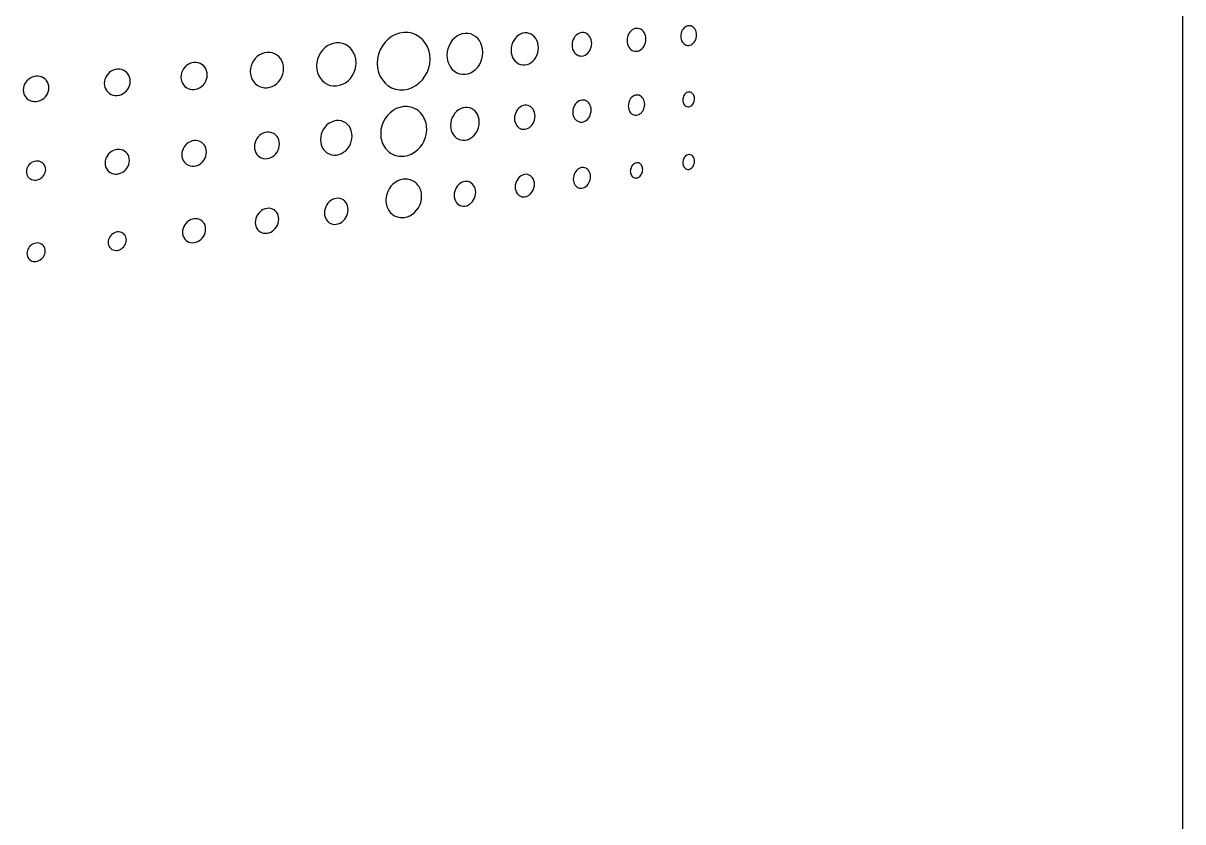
# Model space of a CAD drawing. Extents: x -49 to 275, y -8 to 142.
# Drawn here: x 82.4 to 83.226, y 55.509 to 56.078 of the extents above; entities that cross this region are included whole.
import ezdxf
from ezdxf.enums import TextEntityAlignment as Align

# ---------------------------------------------------------------- set-up
doc = ezdxf.new("R2010")
doc.units = 0
doc.header["$LTSCALE"] = 0.5
doc.header["$MEASUREMENT"] = 0
doc.layers.add('OBJECT', color=7, linetype='CONTINUOUS')
doc.layers.add('RISER', color=7, linetype='CONTINUOUS')
doc.styles.add('ARIAL', font='arial.ttf')

# ---------------------------------------------------------------- blocks, each defined once
blk = doc.blocks.new('*U45')
at = {"layer": 'RISER'}
blk.add_line((8.5715, -1.719), (8.5715, 1.719), dxfattribs=at)
at = {"layer": 'RISER', "color": 0}
for points in [[(8.18207, 1.20891), (8.18207, 1.20891), (8.18098, 1.20871), (8.17995, 1.20832), (8.17899, 1.20775), (8.17811, 1.20701), (8.17733, 1.20613), (8.17666, 1.20512), (8.17611, 1.204), (8.1757, 1.20279), (8.17545, 1.20151), (8.17536, 1.20017), (8.17536, 1.20017), (8.17545, 1.19885), (8.1757, 1.19761), (8.17611, 1.19646), (8.17666, 1.19543), (8.17733, 1.19453), (8.17811, 1.19378), (8.17899, 1.19319), (8.17995, 1.19277), (8.18098, 1.19255), (8.18207, 1.19254), (8.18207, 1.19254), (8.18315, 1.19274), (8.18417, 1.19314), (8.18513, 1.19372), (8.186, 1.19446), (8.18677, 1.19534), (8.18744, 1.19634), (8.18798, 1.19746), (8.18838, 1.19866), (8.18863, 1.19994), (8.18872, 1.20127), (8.18872, 1.20127), (8.18863, 1.20258), (8.18838, 1.20382), (8.18798, 1.20495), (8.18744, 1.20598), (8.18677, 1.20688), (8.186, 1.20763), (8.18513, 1.20823), (8.18417, 1.20865), (8.18315, 1.20888), (8.18207, 1.20891), (8.18207, 1.20891)], [(8.21927, 1.2108), (8.21927, 1.2108), (8.21835, 1.21064), (8.21749, 1.2103), (8.21668, 1.20981), (8.21594, 1.20918), (8.21528, 1.20842), (8.21472, 1.20756), (8.21426, 1.2066), (8.21392, 1.20555), (8.2137, 1.20445), (8.21363, 1.2033), (8.21363, 1.2033), (8.2137, 1.20216), (8.21392, 1.2011), (8.21426, 1.20011), (8.21472, 1.19923), (8.21528, 1.19846), (8.21594, 1.19781), (8.21668, 1.1973), (8.21749, 1.19694), (8.21835, 1.19674), (8.21927, 1.19673), (8.21927, 1.19673), (8.22018, 1.1969), (8.22104, 1.19724), (8.22185, 1.19773), (8.22258, 1.19837), (8.22324, 1.19913), (8.2238, 1.19999), (8.22425, 1.20095), (8.22459, 1.20199), (8.22481, 1.20308), (8.22488, 1.20423), (8.22488, 1.20423), (8.22481, 1.20536), (8.22459, 1.20642), (8.22425, 1.2074), (8.2238, 1.20828), (8.22324, 1.20906), (8.22258, 1.2097), (8.22185, 1.21022), (8.22104, 1.21058), (8.22018, 1.21078), (8.21927, 1.2108), (8.21927, 1.2108)], [(8.01622, 1.20598), (8.01622, 1.20598), (8.01315, 1.20548), (8.01024, 1.20449), (8.00752, 1.20304), (8.00504, 1.20118), (8.00283, 1.19896), (8.00093, 1.19641), (7.99938, 1.1936), (7.99823, 1.19055), (7.99751, 1.18733), (7.99726, 1.18396), (7.99726, 1.18396), (7.99751, 1.18064), (7.99823, 1.17753), (7.99938, 1.17468), (8.00093, 1.17211), (8.00283, 1.16988), (8.00504, 1.16802), (8.00752, 1.16656), (8.01024, 1.16556), (8.01315, 1.16504), (8.01622, 1.16505), (8.01622, 1.16505), (8.01925, 1.16559), (8.02213, 1.16662), (8.02481, 1.16809), (8.02726, 1.16996), (8.02943, 1.17219), (8.03129, 1.17472), (8.03281, 1.17752), (8.03394, 1.18053), (8.03464, 1.18372), (8.03488, 1.18703), (8.03488, 1.18703), (8.03464, 1.19031), (8.03394, 1.19339), (8.03281, 1.19622), (8.03129, 1.19877), (8.02943, 1.201), (8.02726, 1.20287), (8.02481, 1.20434), (8.02213, 1.20538), (8.01925, 1.20594), (8.01622, 1.20598), (8.01622, 1.20598)], [(8.05987, 1.20534), (8.05987, 1.20534), (8.05778, 1.20499), (8.0558, 1.20429), (8.05395, 1.20326), (8.05226, 1.20194), (8.05076, 1.20036), (8.04947, 1.19855), (8.04842, 1.19654), (8.04764, 1.19437), (8.04715, 1.19207), (8.04698, 1.18967), (8.04698, 1.18967), (8.04715, 1.1873), (8.04764, 1.18508), (8.04842, 1.18303), (8.04947, 1.1812), (8.05076, 1.1796), (8.05226, 1.17826), (8.05395, 1.17722), (8.0558, 1.1765), (8.05778, 1.17612), (8.05987, 1.17612), (8.05987, 1.17612), (8.06193, 1.17649), (8.06388, 1.17722), (8.06571, 1.17826), (8.06737, 1.17958), (8.06885, 1.18117), (8.07012, 1.18297), (8.07115, 1.18496), (8.07191, 1.18711), (8.07239, 1.18939), (8.07256, 1.19176), (8.07256, 1.19176), (8.07239, 1.1941), (8.07191, 1.1963), (8.07115, 1.19832), (8.07012, 1.20015), (8.06885, 1.20175), (8.06737, 1.20309), (8.06571, 1.20415), (8.06388, 1.20489), (8.06193, 1.2053), (8.05987, 1.20534), (8.05987, 1.20534)], [(8.10247, 1.20563), (8.10247, 1.20563), (8.10089, 1.20536), (8.09938, 1.20481), (8.09797, 1.20401), (8.09668, 1.20298), (8.09554, 1.20174), (8.09456, 1.20033), (8.09376, 1.19877), (8.09316, 1.19707), (8.09278, 1.19528), (8.09266, 1.19341), (8.09266, 1.19341), (8.09278, 1.19156), (8.09316, 1.18982), (8.09376, 1.18823), (8.09456, 1.18679), (8.09554, 1.18554), (8.09668, 1.1845), (8.09797, 1.18368), (8.09938, 1.18311), (8.10089, 1.18281), (8.10247, 1.1828), (8.10247, 1.1828), (8.10405, 1.18309), (8.10555, 1.18365), (8.10694, 1.18446), (8.10821, 1.18549), (8.10934, 1.18673), (8.11031, 1.18813), (8.1111, 1.18969), (8.11169, 1.19137), (8.11206, 1.19315), (8.11218, 1.19501), (8.11218, 1.19501), (8.11206, 1.19684), (8.11169, 1.19856), (8.1111, 1.20015), (8.11031, 1.20157), (8.10934, 1.20282), (8.10821, 1.20387), (8.10694, 1.2047), (8.10555, 1.20528), (8.10405, 1.2056), (8.10247, 1.20563), (8.10247, 1.20563)], [(8.14318, 1.20591), (8.14318, 1.20591), (8.14204, 1.20572), (8.14096, 1.20531), (8.13996, 1.20473), (8.13904, 1.20397), (8.13822, 1.20307), (8.13752, 1.20204), (8.13695, 1.20089), (8.13652, 1.19965), (8.13626, 1.19834), (8.13617, 1.19697), (8.13617, 1.19697), (8.13626, 1.19561), (8.13652, 1.19434), (8.13695, 1.19317), (8.13752, 1.19212), (8.13822, 1.19121), (8.13904, 1.19044), (8.13996, 1.18983), (8.14096, 1.18941), (8.14204, 1.18919), (8.14318, 1.18918), (8.14318, 1.18918), (8.14431, 1.18938), (8.14539, 1.18979), (8.14639, 1.19038), (8.1473, 1.19114), (8.14811, 1.19204), (8.1488, 1.19307), (8.14937, 1.19421), (8.14979, 1.19544), (8.15005, 1.19675), (8.15014, 1.19811), (8.15014, 1.19811), (8.15005, 1.19945), (8.14979, 1.20072), (8.14937, 1.20188), (8.1488, 1.20293), (8.14811, 1.20385), (8.1473, 1.20462), (8.14639, 1.20523), (8.14539, 1.20565), (8.14431, 1.20589), (8.14318, 1.20591), (8.14318, 1.20591)], [(7.91872, 1.19178), (7.91872, 1.19178), (7.91679, 1.19147), (7.91495, 1.19085), (7.91324, 1.18995), (7.91168, 1.1888), (7.91028, 1.18743), (7.90909, 1.18586), (7.90811, 1.18413), (7.90739, 1.18226), (7.90694, 1.18028), (7.90678, 1.17821), (7.90678, 1.17821), (7.90694, 1.17617), (7.90739, 1.17426), (7.90811, 1.1725), (7.90909, 1.17093), (7.91028, 1.16956), (7.91168, 1.16842), (7.91324, 1.16752), (7.91495, 1.16691), (7.91679, 1.16659), (7.91872, 1.1666), (7.91872, 1.1666), (7.92064, 1.16693), (7.92246, 1.16756), (7.92416, 1.16847), (7.9257, 1.16962), (7.92707, 1.17099), (7.92825, 1.17256), (7.9292, 1.17428), (7.92992, 1.17614), (7.93036, 1.17811), (7.93052, 1.18015), (7.93052, 1.18015), (7.93036, 1.18217), (7.92992, 1.18407), (7.9292, 1.18581), (7.92825, 1.18738), (7.92707, 1.18875), (7.9257, 1.18989), (7.92416, 1.19079), (7.92246, 1.19142), (7.92064, 1.19176), (7.91872, 1.19178), (7.91872, 1.19178)], [(7.96817, 1.19857), (7.96817, 1.19857), (7.96587, 1.1982), (7.96368, 1.19745), (7.96165, 1.19637), (7.95979, 1.19497), (7.95813, 1.1933), (7.95671, 1.1914), (7.95555, 1.18928), (7.95468, 1.187), (7.95414, 1.18458), (7.95396, 1.18206), (7.95396, 1.18206), (7.95414, 1.17957), (7.95468, 1.17723), (7.95555, 1.17509), (7.95671, 1.17317), (7.95813, 1.1715), (7.95979, 1.1701), (7.96165, 1.16901), (7.96368, 1.16826), (7.96587, 1.16787), (7.96817, 1.16788), (7.96817, 1.16788), (7.97044, 1.16828), (7.9726, 1.16905), (7.97461, 1.17016), (7.97645, 1.17156), (7.97808, 1.17323), (7.97947, 1.17513), (7.98061, 1.17723), (7.98145, 1.17949), (7.98198, 1.18188), (7.98217, 1.18436), (7.98217, 1.18436), (7.98198, 1.18682), (7.98145, 1.18913), (7.98061, 1.19125), (7.97947, 1.19316), (7.97808, 1.19484), (7.97645, 1.19624), (7.97461, 1.19734), (7.9726, 1.19812), (7.97044, 1.19854), (7.96817, 1.19857), (7.96817, 1.19857)], [(7.86673, 1.18463), (7.86673, 1.18463), (7.8652, 1.18438), (7.86375, 1.1839), (7.8624, 1.18321), (7.86116, 1.18232), (7.86006, 1.18126), (7.85912, 1.18006), (7.85835, 1.17872), (7.85778, 1.17728), (7.85742, 1.17576), (7.8573, 1.17417), (7.8573, 1.17417), (7.85742, 1.1726), (7.85778, 1.17113), (7.85835, 1.16978), (7.85912, 1.16857), (7.86006, 1.16752), (7.86116, 1.16664), (7.8624, 1.16595), (7.86375, 1.16548), (7.8652, 1.16524), (7.86673, 1.16524), (7.86673, 1.16524), (7.86824, 1.1655), (7.86968, 1.16599), (7.87102, 1.16669), (7.87225, 1.16758), (7.87333, 1.16863), (7.87426, 1.16984), (7.87502, 1.17117), (7.87559, 1.1726), (7.87594, 1.17412), (7.87606, 1.1757), (7.87606, 1.1757), (7.87594, 1.17725), (7.87559, 1.17871), (7.87502, 1.18005), (7.87426, 1.18126), (7.87333, 1.18231), (7.87225, 1.18319), (7.87102, 1.18388), (7.86968, 1.18436), (7.86824, 1.18462), (7.86673, 1.18463), (7.86673, 1.18463)], [(7.75408, 1.17471), (7.75408, 1.17471), (7.75259, 1.17447), (7.75117, 1.17402), (7.74985, 1.17337), (7.74864, 1.17254), (7.74757, 1.17155), (7.74665, 1.17043), (7.7459, 1.16919), (7.74534, 1.16785), (7.74499, 1.16643), (7.74487, 1.16496), (7.74487, 1.16496), (7.74499, 1.16351), (7.74534, 1.16215), (7.7459, 1.16091), (7.74665, 1.15979), (7.74757, 1.15882), (7.74864, 1.15801), (7.74985, 1.15737), (7.75117, 1.15694), (7.75259, 1.15672), (7.75408, 1.15673), (7.75408, 1.15673), (7.75557, 1.15697), (7.75698, 1.15743), (7.75829, 1.15808), (7.7595, 1.15891), (7.76056, 1.1599), (7.76148, 1.16102), (7.76222, 1.16226), (7.76278, 1.16359), (7.76313, 1.165), (7.76325, 1.16646), (7.76325, 1.16646), (7.76313, 1.16791), (7.76278, 1.16926), (7.76222, 1.17051), (7.76148, 1.17162), (7.76056, 1.1726), (7.7595, 1.17341), (7.75829, 1.17404), (7.75698, 1.17448), (7.75557, 1.17471), (7.75408, 1.17471), (7.75408, 1.17471)], [(7.81193, 1.17979), (7.81193, 1.17979), (7.81043, 1.17955), (7.80899, 1.17908), (7.80766, 1.1784), (7.80644, 1.17755), (7.80535, 1.17652), (7.80442, 1.17536), (7.80367, 1.17407), (7.8031, 1.17268), (7.80275, 1.17122), (7.80263, 1.16969), (7.80263, 1.16969), (7.80275, 1.16818), (7.8031, 1.16677), (7.80367, 1.16547), (7.80442, 1.16431), (7.80535, 1.16329), (7.80644, 1.16245), (7.80766, 1.1618), (7.80899, 1.16134), (7.81043, 1.16111), (7.81193, 1.16112), (7.81193, 1.16112), (7.81344, 1.16137), (7.81486, 1.16184), (7.81619, 1.16252), (7.8174, 1.16337), (7.81848, 1.1644), (7.8194, 1.16556), (7.82015, 1.16684), (7.82071, 1.16822), (7.82106, 1.16968), (7.82118, 1.1712), (7.82118, 1.1712), (7.82106, 1.1727), (7.82071, 1.17411), (7.82015, 1.1754), (7.8194, 1.17656), (7.81848, 1.17757), (7.8174, 1.17842), (7.81619, 1.17908), (7.81486, 1.17954), (7.81344, 1.17978), (7.81193, 1.17979), (7.81193, 1.17979)], [(8.14318, 1.15777), (8.14318, 1.15777), (8.14212, 1.15756), (8.14111, 1.15715), (8.14016, 1.15657), (8.1393, 1.15584), (8.13854, 1.15497), (8.13788, 1.15399), (8.13735, 1.1529), (8.13695, 1.15173), (8.1367, 1.15049), (8.13661, 1.1492), (8.13661, 1.1492), (8.1367, 1.14794), (8.13695, 1.14676), (8.13735, 1.14567), (8.13788, 1.1447), (8.13854, 1.14386), (8.1393, 1.14316), (8.14016, 1.14262), (8.14111, 1.14225), (8.14212, 1.14206), (8.14318, 1.14208), (8.14318, 1.14208), (8.14424, 1.1423), (8.14525, 1.14271), (8.14619, 1.14329), (8.14704, 1.14402), (8.14781, 1.14489), (8.14846, 1.14588), (8.14899, 1.14696), (8.14939, 1.14813), (8.14964, 1.14937), (8.14972, 1.15065), (8.14972, 1.15065), (8.14964, 1.15191), (8.14939, 1.15309), (8.14899, 1.15417), (8.14846, 1.15513), (8.14781, 1.15598), (8.14704, 1.15668), (8.14619, 1.15722), (8.14525, 1.1576), (8.14424, 1.15779), (8.14318, 1.15777), (8.14318, 1.15777)], [(8.18207, 1.16136), (8.18207, 1.16136), (8.18112, 1.16117), (8.18021, 1.1608), (8.17937, 1.16027), (8.1786, 1.1596), (8.17791, 1.15881), (8.17732, 1.1579), (8.17684, 1.15691), (8.17649, 1.15584), (8.17626, 1.1547), (8.17619, 1.15353), (8.17619, 1.15353), (8.17626, 1.15237), (8.17649, 1.15128), (8.17684, 1.15029), (8.17732, 1.1494), (8.17791, 1.14862), (8.1786, 1.14798), (8.17937, 1.14748), (8.18021, 1.14713), (8.18112, 1.14696), (8.18207, 1.14697), (8.18207, 1.14697), (8.18303, 1.14717), (8.18393, 1.14755), (8.18477, 1.14808), (8.18554, 1.14875), (8.18622, 1.14954), (8.1868, 1.15044), (8.18728, 1.15144), (8.18764, 1.15251), (8.18786, 1.15364), (8.18794, 1.15481), (8.18794, 1.15481), (8.18786, 1.15596), (8.18764, 1.15704), (8.18728, 1.15803), (8.1868, 1.15892), (8.18622, 1.1597), (8.18554, 1.16034), (8.18477, 1.16085), (8.18393, 1.16119), (8.18303, 1.16137), (8.18207, 1.16136), (8.18207, 1.16136)], [(8.21927, 1.15295), (8.21927, 1.15295), (8.21995, 1.15309), (8.2206, 1.15337), (8.2212, 1.15375), (8.22175, 1.15424), (8.22224, 1.15482), (8.22266, 1.15548), (8.22301, 1.15621), (8.22326, 1.15699), (8.22342, 1.15782), (8.22348, 1.15868), (8.22348, 1.15868), (8.22342, 1.15954), (8.22326, 1.16033), (8.22301, 1.16106), (8.22266, 1.16171), (8.22224, 1.16228), (8.22175, 1.16276), (8.2212, 1.16312), (8.2206, 1.16338), (8.21995, 1.16351), (8.21927, 1.1635), (8.21927, 1.1635), (8.21858, 1.16336), (8.21793, 1.16309), (8.21733, 1.16271), (8.21677, 1.16222), (8.21628, 1.16164), (8.21586, 1.16098), (8.21552, 1.16025), (8.21526, 1.15946), (8.2151, 1.15863), (8.21505, 1.15777), (8.21505, 1.15777), (8.2151, 1.15692), (8.21526, 1.15612), (8.21552, 1.15539), (8.21586, 1.15474), (8.21628, 1.15417), (8.21677, 1.15369), (8.21733, 1.15332), (8.21793, 1.15307), (8.21858, 1.15294), (8.21927, 1.15295), (8.21927, 1.15295)], [(8.01598, 1.15309), (8.01598, 1.15309), (8.01335, 1.15259), (8.01085, 1.15166), (8.00851, 1.15036), (8.00638, 1.14871), (8.00448, 1.14675), (8.00285, 1.14454), (8.00153, 1.1421), (8.00054, 1.13948), (7.99992, 1.13672), (7.99971, 1.13385), (7.99971, 1.13385), (7.99976, 1.13238), (7.99993, 1.13094), (8.00021, 1.12953), (8.0006, 1.12817), (8.00109, 1.12686), (8.00169, 1.12561), (8.00238, 1.12442), (8.00317, 1.12331), (8.00405, 1.12227), (8.00502, 1.12132), (8.00502, 1.12132), (8.00585, 1.12064), (8.00672, 1.12002), (8.00762, 1.11947), (8.00855, 1.11899), (8.00951, 1.11859), (8.0105, 1.11825), (8.01152, 1.11799), (8.01255, 1.11781), (8.01361, 1.11769), (8.01468, 1.11766), (8.01468, 1.11766), (8.01485, 1.11766), (8.01503, 1.11766), (8.01521, 1.11766), (8.01538, 1.11767), (8.01556, 1.11768), (8.01574, 1.11769), (8.01592, 1.1177), (8.0161, 1.11772), (8.01628, 1.11773), (8.01646, 1.11775), (8.01646, 1.11775), (8.01906, 1.11828), (8.02153, 1.11923), (8.02384, 1.12055), (8.02594, 1.1222), (8.02782, 1.12415), (8.02943, 1.12636), (8.03074, 1.12879), (8.03172, 1.13139), (8.03233, 1.13413), (8.03254, 1.13696), (8.03254, 1.13696), (8.03248, 1.13842), (8.03231, 1.13986), (8.03203, 1.14125), (8.03165, 1.14261), (8.03116, 1.14391), (8.03057, 1.14516), (8.02989, 1.14634), (8.02911, 1.14746), (8.02824, 1.14849), (8.02727, 1.14945), (8.02727, 1.14945), (8.02632, 1.15024), (8.02532, 1.15093), (8.02427, 1.15154), (8.02318, 1.15205), (8.02205, 1.15247), (8.02089, 1.15279), (8.0197, 1.15301), (8.01848, 1.15314), (8.01724, 1.15316), (8.01598, 1.15309), (8.01598, 1.15309)], [(8.05982, 1.15253), (8.05982, 1.15253), (8.05816, 1.15221), (8.05658, 1.1516), (8.0551, 1.15073), (8.05375, 1.14964), (8.05255, 1.14834), (8.05152, 1.14686), (8.05069, 1.14524), (8.05006, 1.14348), (8.04967, 1.14163), (8.04953, 1.13971), (8.04953, 1.13971), (8.04967, 1.13782), (8.05006, 1.13606), (8.05069, 1.13444), (8.05152, 1.133), (8.05255, 1.13175), (8.05375, 1.13072), (8.0551, 1.12992), (8.05658, 1.12937), (8.05816, 1.12911), (8.05982, 1.12916), (8.05982, 1.12916), (8.06148, 1.1295), (8.06305, 1.13012), (8.06451, 1.13099), (8.06584, 1.13209), (8.06703, 1.13338), (8.06805, 1.13486), (8.06887, 1.13648), (8.06949, 1.13821), (8.06987, 1.14005), (8.07001, 1.14195), (8.07001, 1.14195), (8.06987, 1.14382), (8.06949, 1.14557), (8.06887, 1.14717), (8.06805, 1.14861), (8.06703, 1.14986), (8.06584, 1.15091), (8.06451, 1.15171), (8.06305, 1.15227), (8.06148, 1.15255), (8.05982, 1.15253), (8.05982, 1.15253)], [(8.10247, 1.15405), (8.10247, 1.15405), (8.10128, 1.15382), (8.10015, 1.15338), (8.0991, 1.15274), (8.09814, 1.15195), (8.09728, 1.151), (8.09655, 1.14992), (8.09595, 1.14873), (8.0955, 1.14745), (8.09522, 1.1461), (8.09513, 1.14469), (8.09513, 1.14469), (8.09522, 1.14331), (8.0955, 1.14202), (8.09595, 1.14083), (8.09655, 1.13977), (8.09728, 1.13886), (8.09814, 1.13809), (8.0991, 1.1375), (8.10015, 1.1371), (8.10128, 1.13691), (8.10247, 1.13693), (8.10247, 1.13693), (8.10366, 1.13717), (8.10479, 1.13763), (8.10583, 1.13826), (8.10679, 1.13906), (8.10764, 1.14001), (8.10836, 1.14109), (8.10896, 1.14228), (8.1094, 1.14355), (8.10967, 1.1449), (8.10977, 1.14629), (8.10977, 1.14629), (8.10967, 1.14766), (8.1094, 1.14894), (8.10896, 1.15012), (8.10836, 1.15118), (8.10764, 1.15209), (8.10679, 1.15286), (8.10583, 1.15345), (8.10479, 1.15386), (8.10366, 1.15406), (8.10247, 1.15405), (8.10247, 1.15405)], [(7.96812, 1.14312), (7.96812, 1.14312), (7.96629, 1.14277), (7.96454, 1.14212), (7.96292, 1.1412), (7.96143, 1.14005), (7.96011, 1.13868), (7.95897, 1.13712), (7.95805, 1.13541), (7.95736, 1.13357), (7.95693, 1.13162), (7.95678, 1.1296), (7.95678, 1.1296), (7.95693, 1.12762), (7.95736, 1.12577), (7.95805, 1.12407), (7.95897, 1.12256), (7.96011, 1.12125), (7.96143, 1.12017), (7.96292, 1.11934), (7.96454, 1.11878), (7.96629, 1.11851), (7.96812, 1.11856), (7.96812, 1.11856), (7.96995, 1.11893), (7.97167, 1.1196), (7.97329, 1.12052), (7.97476, 1.12169), (7.97606, 1.12306), (7.97718, 1.12461), (7.9781, 1.12631), (7.97877, 1.12814), (7.9792, 1.13007), (7.97935, 1.13206), (7.97935, 1.13206), (7.9792, 1.13402), (7.97877, 1.13586), (7.9781, 1.13754), (7.97718, 1.13905), (7.97606, 1.14035), (7.97476, 1.14144), (7.97329, 1.14228), (7.97167, 1.14286), (7.96995, 1.14314), (7.96812, 1.14312), (7.96812, 1.14312)], [(7.91869, 1.1349), (7.91869, 1.1349), (7.91724, 1.13462), (7.91587, 1.13412), (7.91459, 1.13341), (7.91341, 1.13252), (7.91237, 1.13146), (7.91148, 1.13026), (7.91075, 1.12894), (7.91021, 1.12753), (7.90987, 1.12603), (7.90975, 1.12448), (7.90975, 1.12448), (7.90987, 1.12295), (7.91021, 1.12153), (7.91075, 1.12023), (7.91148, 1.11907), (7.91237, 1.11806), (7.91341, 1.11723), (7.91459, 1.1166), (7.91587, 1.11617), (7.91724, 1.11597), (7.91869, 1.11601), (7.91869, 1.11601), (7.92013, 1.1163), (7.9215, 1.11681), (7.92277, 1.11752), (7.92393, 1.11842), (7.92496, 1.11948), (7.92585, 1.12068), (7.92657, 1.12199), (7.9271, 1.1234), (7.92744, 1.12489), (7.92755, 1.12643), (7.92755, 1.12643), (7.92744, 1.12794), (7.9271, 1.12935), (7.92657, 1.13064), (7.92585, 1.13179), (7.92496, 1.1328), (7.92393, 1.13363), (7.92277, 1.13427), (7.9215, 1.13471), (7.92013, 1.13493), (7.91869, 1.1349), (7.91869, 1.1349)], [(7.86672, 1.12887), (7.86672, 1.12887), (7.86529, 1.1286), (7.86393, 1.12811), (7.86267, 1.12743), (7.86151, 1.12656), (7.86048, 1.12554), (7.8596, 1.12439), (7.85888, 1.12312), (7.85835, 1.12175), (7.85801, 1.12031), (7.8579, 1.11882), (7.8579, 1.11882), (7.85801, 1.11735), (7.85835, 1.11599), (7.85888, 1.11474), (7.8596, 1.11363), (7.86048, 1.11267), (7.86151, 1.11187), (7.86267, 1.11126), (7.86393, 1.11085), (7.86529, 1.11065), (7.86672, 1.11069), (7.86672, 1.11069), (7.86814, 1.11097), (7.86949, 1.11147), (7.87075, 1.11216), (7.8719, 1.11303), (7.87292, 1.11405), (7.87379, 1.1152), (7.8745, 1.11647), (7.87503, 1.11782), (7.87537, 1.11925), (7.87548, 1.12073), (7.87548, 1.12073), (7.87537, 1.12219), (7.87503, 1.12356), (7.8745, 1.1248), (7.87379, 1.12591), (7.87292, 1.12688), (7.8719, 1.12767), (7.87075, 1.12829), (7.86949, 1.12871), (7.86814, 1.12891), (7.86672, 1.12887), (7.86672, 1.12887)], [(7.81192, 1.12256), (7.81192, 1.12256), (7.81051, 1.12229), (7.80917, 1.12182), (7.80792, 1.12115), (7.80678, 1.12032), (7.80576, 1.11933), (7.80489, 1.11821), (7.80418, 1.11699), (7.80365, 1.11567), (7.80332, 1.11429), (7.8032, 1.11285), (7.8032, 1.11285), (7.80332, 1.11144), (7.80365, 1.11013), (7.80418, 1.10893), (7.80489, 1.10786), (7.80576, 1.10694), (7.80678, 1.10618), (7.80792, 1.10559), (7.80917, 1.1052), (7.81051, 1.10502), (7.81192, 1.10506), (7.81192, 1.10506), (7.81333, 1.10533), (7.81467, 1.10581), (7.81591, 1.10648), (7.81705, 1.10731), (7.81806, 1.1083), (7.81892, 1.10941), (7.81963, 1.11063), (7.82015, 1.11195), (7.82048, 1.11333), (7.82059, 1.11475), (7.82059, 1.11475), (7.82048, 1.11616), (7.82015, 1.11747), (7.81963, 1.11866), (7.81892, 1.11973), (7.81806, 1.12066), (7.81705, 1.12142), (7.81591, 1.12201), (7.81467, 1.12241), (7.81333, 1.1226), (7.81192, 1.12256), (7.81192, 1.12256)], [(8.21927, 1.11894), (8.21927, 1.11894), (8.21859, 1.1188), (8.21794, 1.11853), (8.21733, 1.11814), (8.21678, 1.11765), (8.21628, 1.11707), (8.21586, 1.11641), (8.21552, 1.11568), (8.21526, 1.1149), (8.2151, 1.11407), (8.21505, 1.11321), (8.21505, 1.11321), (8.2151, 1.11236), (8.21526, 1.11156), (8.21552, 1.11083), (8.21586, 1.11018), (8.21628, 1.10961), (8.21678, 1.10913), (8.21733, 1.10877), (8.21794, 1.10851), (8.21859, 1.10838), (8.21927, 1.10839), (8.21927, 1.10839), (8.21995, 1.10853), (8.2206, 1.10881), (8.2212, 1.10919), (8.22175, 1.10968), (8.22224, 1.11026), (8.22267, 1.11093), (8.22301, 1.11165), (8.22326, 1.11244), (8.22342, 1.11326), (8.22348, 1.11412), (8.22348, 1.11412), (8.22342, 1.11497), (8.22326, 1.11577), (8.22301, 1.1165), (8.22267, 1.11715), (8.22224, 1.11772), (8.22175, 1.11819), (8.2212, 1.11856), (8.2206, 1.11882), (8.21995, 1.11895), (8.21927, 1.11894), (8.21927, 1.11894)], [(7.75407, 1.11424), (7.75407, 1.11424), (7.75295, 1.11403), (7.75189, 1.11367), (7.7509, 1.11315), (7.75, 1.1125), (7.74919, 1.11174), (7.7485, 1.11088), (7.74794, 1.10993), (7.74752, 1.10892), (7.74726, 1.10785), (7.74717, 1.10674), (7.74717, 1.10674), (7.74726, 1.10565), (7.74752, 1.10464), (7.74794, 1.10372), (7.7485, 1.1029), (7.74919, 1.10219), (7.75, 1.1016), (7.7509, 1.10115), (7.75189, 1.10085), (7.75295, 1.10072), (7.75407, 1.10076), (7.75407, 1.10076), (7.75519, 1.10097), (7.75625, 1.10134), (7.75723, 1.10186), (7.75813, 1.1025), (7.75893, 1.10326), (7.75962, 1.10412), (7.76018, 1.10507), (7.76059, 1.10608), (7.76085, 1.10714), (7.76094, 1.10824), (7.76094, 1.10824), (7.76085, 1.10933), (7.76059, 1.11033), (7.76018, 1.11126), (7.75962, 1.11208), (7.75893, 1.11279), (7.75813, 1.11338), (7.75723, 1.11383), (7.75625, 1.11413), (7.75519, 1.11427), (7.75407, 1.11424), (7.75407, 1.11424)], [(8.14318, 1.10967), (8.14318, 1.10967), (8.14218, 1.10944), (8.14124, 1.10904), (8.14035, 1.10847), (8.13955, 1.10776), (8.13883, 1.10693), (8.13821, 1.10599), (8.13772, 1.10496), (8.13734, 1.10385), (8.13711, 1.10269), (8.13703, 1.10148), (8.13703, 1.10148), (8.13711, 1.1003), (8.13734, 1.09919), (8.13772, 1.09819), (8.13821, 1.09729), (8.13883, 1.09652), (8.13955, 1.09588), (8.14035, 1.09539), (8.14124, 1.09507), (8.14218, 1.09492), (8.14318, 1.09497), (8.14318, 1.09497), (8.14418, 1.0952), (8.14512, 1.0956), (8.146, 1.09617), (8.14681, 1.09688), (8.14752, 1.09771), (8.14814, 1.09866), (8.14864, 1.09969), (8.14901, 1.10079), (8.14924, 1.10196), (8.14932, 1.10316), (8.14932, 1.10316), (8.14924, 1.10434), (8.14901, 1.10543), (8.14864, 1.10643), (8.14814, 1.10733), (8.14752, 1.1081), (8.14681, 1.10874), (8.146, 1.10923), (8.14512, 1.10955), (8.14418, 1.10971), (8.14318, 1.10967), (8.14318, 1.10967)], [(8.18207, 1.11301), (8.18207, 1.11301), (8.18136, 1.11284), (8.18068, 1.11255), (8.18005, 1.11213), (8.17947, 1.11162), (8.17895, 1.11101), (8.17851, 1.11032), (8.17815, 1.10956), (8.17788, 1.10875), (8.17771, 1.1079), (8.17766, 1.10701), (8.17766, 1.10701), (8.17771, 1.10614), (8.17788, 1.10534), (8.17815, 1.1046), (8.17851, 1.10394), (8.17895, 1.10337), (8.17947, 1.1029), (8.18005, 1.10254), (8.18068, 1.1023), (8.18136, 1.10219), (8.18207, 1.10222), (8.18207, 1.10222), (8.18279, 1.10239), (8.18346, 1.10269), (8.1841, 1.1031), (8.18467, 1.10362), (8.18519, 1.10423), (8.18563, 1.10492), (8.18598, 1.10568), (8.18625, 1.10649), (8.18642, 1.10734), (8.18648, 1.10822), (8.18648, 1.10822), (8.18642, 1.10909), (8.18625, 1.10989), (8.18598, 1.11063), (8.18563, 1.11128), (8.18519, 1.11185), (8.18467, 1.11232), (8.1841, 1.11268), (8.18346, 1.11292), (8.18279, 1.11304), (8.18207, 1.11301), (8.18207, 1.11301)], [(8.01582, 1.10136), (8.01582, 1.10136), (8.01381, 1.10092), (8.01189, 1.10016), (8.01011, 1.09911), (8.00848, 1.09781), (8.00703, 1.09629), (8.00578, 1.09457), (8.00477, 1.09269), (8.00401, 1.09068), (8.00354, 1.08856), (8.00338, 1.08638), (8.00338, 1.08638), (8.00342, 1.08524), (8.00356, 1.08413), (8.00378, 1.08304), (8.00408, 1.08199), (8.00447, 1.08098), (8.00494, 1.08002), (8.00548, 1.07911), (8.0061, 1.07825), (8.00679, 1.07746), (8.00754, 1.07673), (8.00754, 1.07673), (8.00818, 1.07622), (8.00884, 1.07576), (8.00952, 1.07535), (8.01023, 1.075), (8.01097, 1.0747), (8.01172, 1.07445), (8.01249, 1.07426), (8.01328, 1.07412), (8.01408, 1.07404), (8.01489, 1.07401), (8.01489, 1.07401), (8.01506, 1.07401), (8.01523, 1.07401), (8.0154, 1.07402), (8.01557, 1.07402), (8.01574, 1.07403), (8.01591, 1.07404), (8.01608, 1.07406), (8.01625, 1.07408), (8.01642, 1.0741), (8.01659, 1.07412), (8.01659, 1.07412), (8.01861, 1.07457), (8.02052, 1.07534), (8.0223, 1.07638), (8.02392, 1.07767), (8.02535, 1.07919), (8.02657, 1.08089), (8.02756, 1.08277), (8.0283, 1.08477), (8.02876, 1.08689), (8.02892, 1.08908), (8.02892, 1.08908), (8.02887, 1.09021), (8.02874, 1.09132), (8.02852, 1.0924), (8.02822, 1.09344), (8.02784, 1.09445), (8.02737, 1.09541), (8.02684, 1.09632), (8.02623, 1.09717), (8.02554, 1.09797), (8.02479, 1.09869), (8.02479, 1.09869), (8.02404, 1.0993), (8.02324, 1.09983), (8.0224, 1.1003), (8.02153, 1.10068), (8.02064, 1.10099), (8.01971, 1.10122), (8.01877, 1.10138), (8.0178, 1.10145), (8.01682, 1.10144), (8.01582, 1.10136), (8.01582, 1.10136)], [(8.0598, 1.09972), (8.0598, 1.09972), (8.05855, 1.09944), (8.05737, 1.09896), (8.05626, 1.09828), (8.05525, 1.09743), (8.05435, 1.09643), (8.05358, 1.0953), (8.05295, 1.09406), (8.05249, 1.09274), (8.05219, 1.09135), (8.05209, 1.0899), (8.05209, 1.0899), (8.05219, 1.08849), (8.05249, 1.08718), (8.05295, 1.08598), (8.05358, 1.08491), (8.05435, 1.084), (8.05525, 1.08324), (8.05626, 1.08267), (8.05737, 1.08229), (8.05855, 1.08212), (8.0598, 1.08218), (8.0598, 1.08218), (8.06104, 1.08247), (8.06222, 1.08297), (8.06331, 1.08365), (8.06431, 1.0845), (8.0652, 1.0855), (8.06597, 1.08663), (8.06659, 1.08786), (8.06705, 1.08918), (8.06734, 1.09057), (8.06744, 1.092), (8.06744, 1.092), (8.06734, 1.0934), (8.06705, 1.09471), (8.06659, 1.0959), (8.06597, 1.09696), (8.0652, 1.09788), (8.06431, 1.09863), (8.06331, 1.09921), (8.06222, 1.0996), (8.06104, 1.09977), (8.0598, 1.09972), (8.0598, 1.09972)], [(8.10248, 1.1048), (8.10248, 1.1048), (8.10137, 1.10455), (8.10031, 1.1041), (8.09932, 1.10348), (8.09842, 1.10271), (8.09762, 1.1018), (8.09693, 1.10077), (8.09636, 1.09964), (8.09595, 1.09842), (8.09568, 1.09715), (8.09559, 1.09583), (8.09559, 1.09583), (8.09568, 1.09453), (8.09595, 1.09333), (8.09636, 1.09224), (8.09693, 1.09126), (8.09762, 1.09042), (8.09842, 1.08973), (8.09932, 1.0892), (8.10031, 1.08885), (8.10137, 1.08869), (8.10248, 1.08874), (8.10248, 1.08874), (8.10359, 1.089), (8.10464, 1.08945), (8.10563, 1.09008), (8.10652, 1.09085), (8.10732, 1.09176), (8.10801, 1.09279), (8.10856, 1.09392), (8.10898, 1.09512), (8.10924, 1.09639), (8.10933, 1.0977), (8.10933, 1.0977), (8.10924, 1.09899), (8.10898, 1.10018), (8.10856, 1.10128), (8.10801, 1.10225), (8.10732, 1.10309), (8.10652, 1.10379), (8.10563, 1.10432), (8.10464, 1.10468), (8.10359, 1.10484), (8.10248, 1.1048), (8.10248, 1.1048)], [(7.96809, 1.08766), (7.96809, 1.08766), (7.96672, 1.08736), (7.96541, 1.08684), (7.96419, 1.08612), (7.96308, 1.08522), (7.96209, 1.08417), (7.96124, 1.08298), (7.96055, 1.08168), (7.96003, 1.08028), (7.95971, 1.07882), (7.95959, 1.0773), (7.95959, 1.0773), (7.95971, 1.07581), (7.96003, 1.07444), (7.96055, 1.07318), (7.96124, 1.07206), (7.96209, 1.07111), (7.96308, 1.07032), (7.96419, 1.06972), (7.96541, 1.06934), (7.96672, 1.06917), (7.96809, 1.06924), (7.96809, 1.06924), (7.96946, 1.06956), (7.97076, 1.07009), (7.97197, 1.07081), (7.97308, 1.07171), (7.97406, 1.07277), (7.9749, 1.07396), (7.97559, 1.07526), (7.9761, 1.07664), (7.97641, 1.0781), (7.97652, 1.07961), (7.97652, 1.07961), (7.97641, 1.08108), (7.9761, 1.08244), (7.97559, 1.08369), (7.9749, 1.0848), (7.97406, 1.08576), (7.97308, 1.08655), (7.97197, 1.08715), (7.97076, 1.08754), (7.96946, 1.08772), (7.96809, 1.08766), (7.96809, 1.08766)], [(7.91868, 1.08058), (7.91868, 1.08058), (7.91732, 1.08028), (7.91603, 1.07977), (7.91483, 1.07908), (7.91373, 1.07821), (7.91276, 1.07719), (7.91192, 1.07604), (7.91124, 1.07479), (7.91073, 1.07345), (7.91041, 1.07203), (7.9103, 1.07058), (7.9103, 1.07058), (7.91041, 1.06915), (7.91073, 1.06783), (7.91124, 1.06663), (7.91192, 1.06556), (7.91276, 1.06464), (7.91373, 1.06389), (7.91483, 1.06332), (7.91603, 1.06295), (7.91732, 1.0628), (7.91868, 1.06287), (7.91868, 1.06287), (7.92003, 1.06317), (7.92131, 1.06368), (7.9225, 1.06439), (7.92359, 1.06526), (7.92456, 1.06627), (7.92539, 1.06742), (7.92607, 1.06867), (7.92657, 1.07), (7.92689, 1.07141), (7.927, 1.07285), (7.927, 1.07285), (7.92689, 1.07427), (7.92657, 1.07559), (7.92607, 1.07679), (7.92539, 1.07785), (7.92456, 1.07877), (7.92359, 1.07953), (7.9225, 1.0801), (7.92131, 1.08048), (7.92003, 1.08064), (7.91868, 1.08058), (7.91868, 1.08058)], [(7.86671, 1.07316), (7.86671, 1.07316), (7.86537, 1.07287), (7.8641, 1.07237), (7.86291, 1.07169), (7.86183, 1.07086), (7.86087, 1.06987), (7.86004, 1.06877), (7.85937, 1.06756), (7.85887, 1.06626), (7.85855, 1.06491), (7.85844, 1.0635), (7.85844, 1.0635), (7.85855, 1.06214), (7.85887, 1.06087), (7.85937, 1.05971), (7.86004, 1.05869), (7.86087, 1.0578), (7.86183, 1.05708), (7.86291, 1.05654), (7.8641, 1.05619), (7.86537, 1.05604), (7.86671, 1.05612), (7.86671, 1.05612), (7.86804, 1.05641), (7.86931, 1.05691), (7.87049, 1.05759), (7.87156, 1.05843), (7.87252, 1.05941), (7.87334, 1.06051), (7.87401, 1.06172), (7.87451, 1.06301), (7.87482, 1.06436), (7.87493, 1.06575), (7.87493, 1.06575), (7.87482, 1.06712), (7.87451, 1.06839), (7.87401, 1.06954), (7.87334, 1.07056), (7.87252, 1.07145), (7.87156, 1.07217), (7.87049, 1.07271), (7.86931, 1.07307), (7.86804, 1.07322), (7.86671, 1.07316), (7.86671, 1.07316)], [(7.81191, 1.06373), (7.81191, 1.06373), (7.81085, 1.0635), (7.80985, 1.06312), (7.80891, 1.06259), (7.80805, 1.06194), (7.80729, 1.06118), (7.80663, 1.06033), (7.8061, 1.05939), (7.80571, 1.0584), (7.80546, 1.05735), (7.80537, 1.05627), (7.80537, 1.05627), (7.80546, 1.05522), (7.80571, 1.05424), (7.8061, 1.05335), (7.80663, 1.05257), (7.80729, 1.05189), (7.80805, 1.05134), (7.80891, 1.05092), (7.80985, 1.05065), (7.81085, 1.05054), (7.81191, 1.0506), (7.81191, 1.0506), (7.81297, 1.05084), (7.81397, 1.05122), (7.81491, 1.05175), (7.81576, 1.0524), (7.81652, 1.05316), (7.81717, 1.05401), (7.8177, 1.05494), (7.8181, 1.05594), (7.81834, 1.05698), (7.81843, 1.05805), (7.81843, 1.05805), (7.81834, 1.0591), (7.8181, 1.06008), (7.8177, 1.06097), (7.81717, 1.06175), (7.81652, 1.06243), (7.81576, 1.06298), (7.81491, 1.0634), (7.81397, 1.06367), (7.81297, 1.06379), (7.81191, 1.06373), (7.81191, 1.06373)], [(7.75407, 1.05584), (7.75407, 1.05584), (7.75301, 1.05561), (7.752, 1.05523), (7.75106, 1.0547), (7.75021, 1.05405), (7.74944, 1.05329), (7.74879, 1.05244), (7.74826, 1.05151), (7.74786, 1.05051), (7.74761, 1.04946), (7.74753, 1.04838), (7.74753, 1.04838), (7.74761, 1.04733), (7.74786, 1.04635), (7.74826, 1.04546), (7.74879, 1.04468), (7.74944, 1.044), (7.75021, 1.04345), (7.75106, 1.04303), (7.752, 1.04276), (7.75301, 1.04265), (7.75407, 1.04272), (7.75407, 1.04272), (7.75513, 1.04295), (7.75613, 1.04333), (7.75706, 1.04386), (7.75792, 1.04451), (7.75868, 1.04527), (7.75933, 1.04612), (7.75986, 1.04705), (7.76025, 1.04805), (7.7605, 1.04909), (7.76058, 1.05016), (7.76058, 1.05016), (7.7605, 1.05121), (7.76025, 1.05219), (7.75986, 1.05308), (7.75933, 1.05387), (7.75868, 1.05454), (7.75792, 1.05509), (7.75706, 1.05551), (7.75613, 1.05578), (7.75513, 1.0559), (7.75407, 1.05584), (7.75407, 1.05584)]]:
    blk.add_lwpolyline(points, dxfattribs=at)
at = {"layer": 'RISER', "color": 1, "style": 'ARIAL'}
blk.add_attdef('STATIONID', text='', height=0.6875, dxfattribs=at).set_placement((0, 3.35), align=Align.CENTER)
blk.add_attdef('DRAWINGREF', text='', height=0.6875, dxfattribs=at).set_placement((0, -2), align=Align.TOP_CENTER)

msp = doc.modelspace()

# ---------------------------------------------------------------- block references
at = {"layer": 'OBJECT'}
msp.add_blockref('*U45', (74.65496, 54.86585), dxfattribs=at)

doc.saveas('drawing.dxf')
